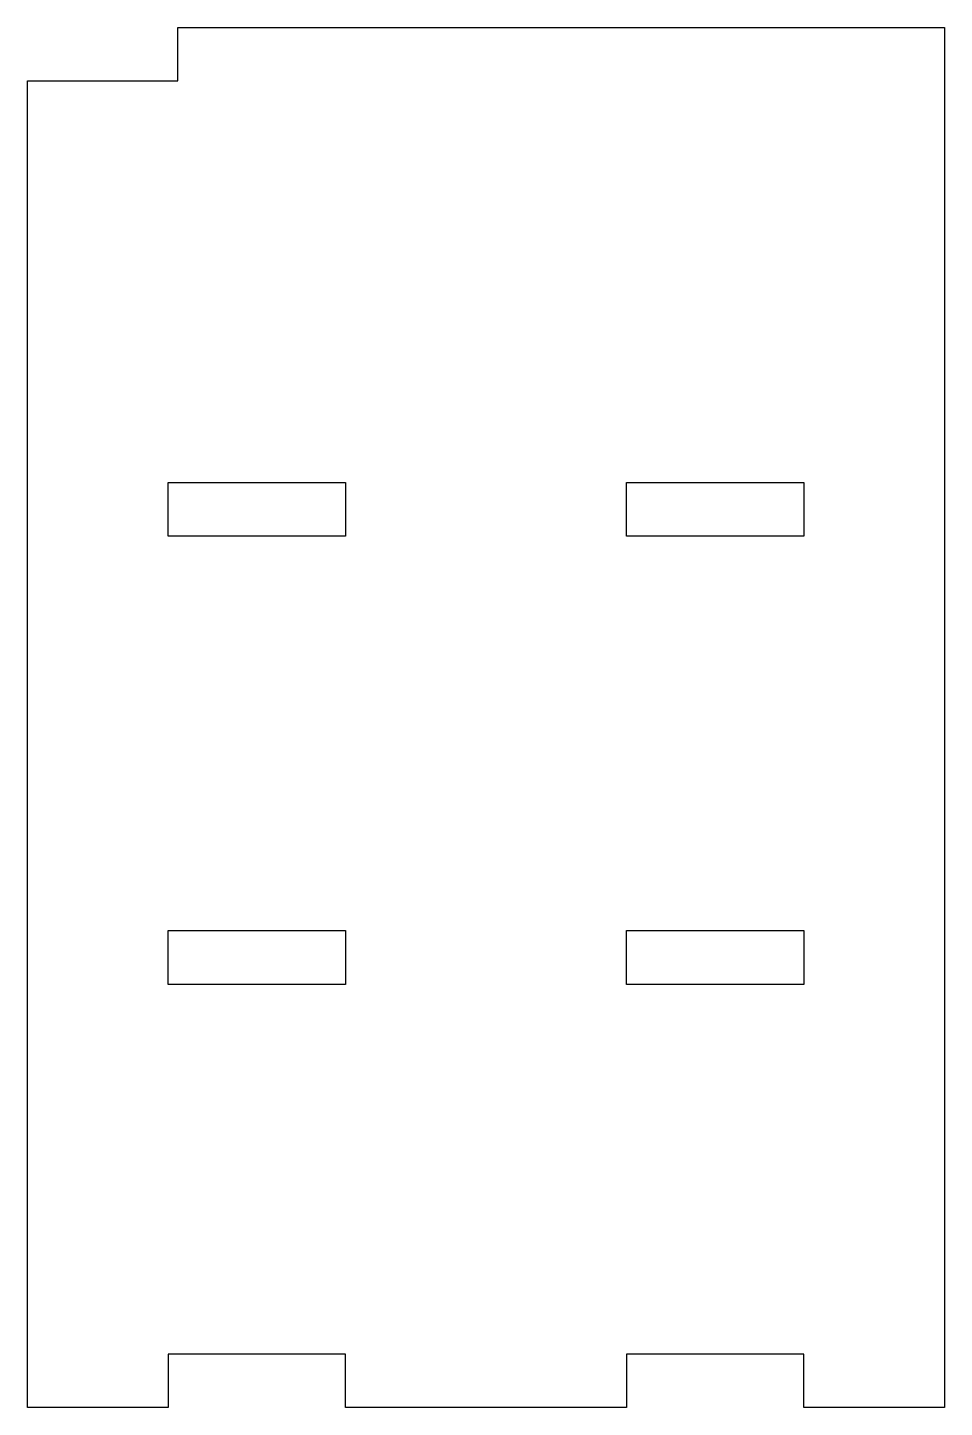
# Model space of a CAD drawing. Header units: millimetres. Extents: x 0 to 52, y 0 to 78.2.
import ezdxf

# ---------------------------------------------------------------- set-up
doc = ezdxf.new("R2010")
doc.units = ezdxf.units.MM
doc.layers.add('CUT', color=1, linetype='Continuous')

msp = doc.modelspace()

# ---------------------------------------------------------------- linework, layer by layer
at = {"layer": 'CUT'}
for points in [[(0, 75.175), (8.525, 75.175), (8.525, 78.2), (52, 78.2), (52, 0), (44.025, 0), (44.025, 3.025), (33.975, 3.025), (33.975, 0), (18.025, 0), (18.025, 3.025), (7.975, 3.025), (7.975, 0), (0, 0), (0, 75.175)], [(7.975, 52.425), (18.025, 52.425), (18.025, 49.375), (7.975, 49.375), (7.975, 52.425)], [(44.025, 49.375), (33.975, 49.375), (33.975, 52.425), (44.025, 52.425), (44.025, 49.375)], [(18.025, 23.975), (7.975, 23.975), (7.975, 27.025), (18.025, 27.025), (18.025, 23.975)], [(33.975, 23.975), (33.975, 27.025), (44.025, 27.025), (44.025, 23.975), (33.975, 23.975)]]:
    msp.add_lwpolyline(points, close=True, dxfattribs=at)

doc.saveas('drawing.dxf')
